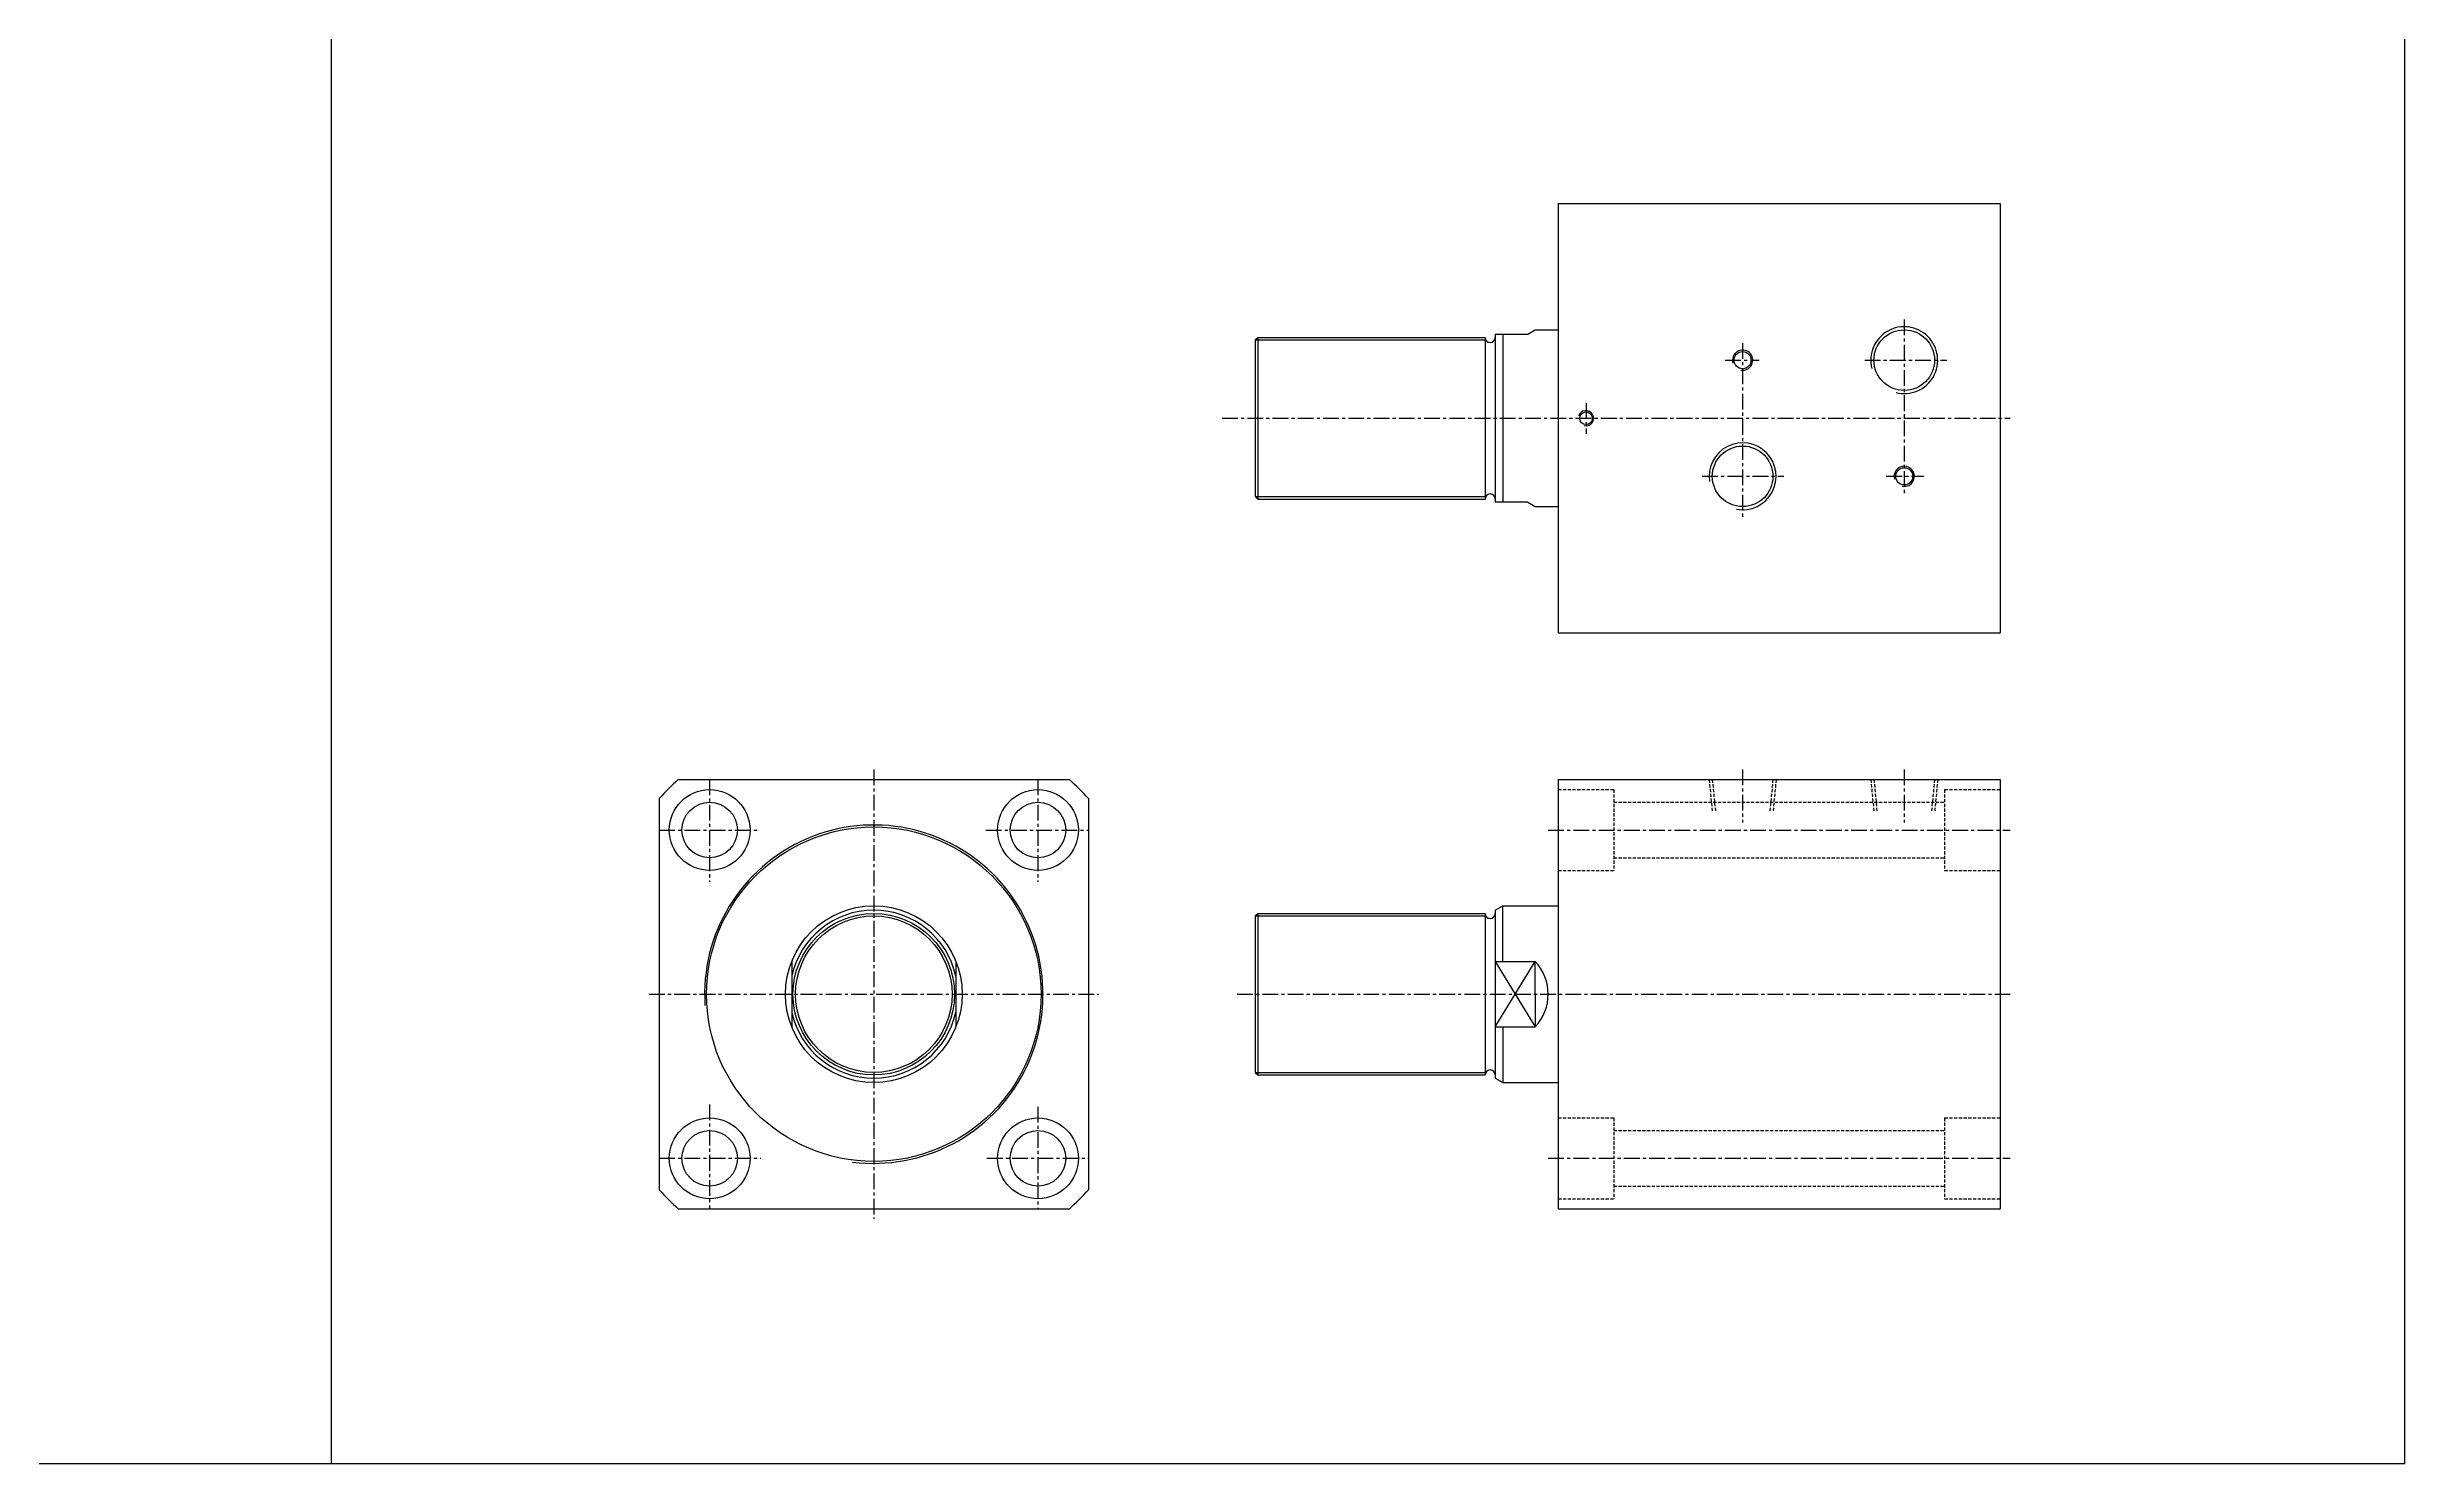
# Model space of a CAD drawing. Extents: x 0 to 4072, y 0 to 1298.
# Drawn here: x 3138 to 4072, y 0 to 561 of the extents above; entities that cross this region are included whole.
import ezdxf

# ---------------------------------------------------------------- set-up
doc = ezdxf.new("R2010")
doc.units = 0
doc.header["$LTSCALE"] = 5
doc.header["$MEASUREMENT"] = 0
doc.linetypes.add('CENTER', pattern=[2, 1.25, -0.25, 0.25, -0.25])
doc.linetypes.add('HIDDEN', pattern=[0.375, 0.25, -0.125])
doc.layers.get('0').update_dxf_attribs({"linetype": 'CONTINUOUS'})
doc.layers.add('HIDDEN', color=2, linetype='HIDDEN')
doc.layers.add('ML', color=3, linetype='CONTINUOUS')
doc.styles.add('GHS', font='romans', dxfattribs={"bigfont": 'ghs'})

msp = doc.modelspace()

# ---------------------------------------------------------------- linework, layer by layer
for p, q in [((3250.8, 0), (3250.8, 724)), ((4071.8, 0), (4071.8, 724)), ((3736.56, 499.07), (3736.56, 414.07)), ((3736.56, 499.07), (3911.56, 499.07)), ((3911.56, 499.07), (3911.56, 329.07)), ((3724.45, 447.34), (3727.45, 449.07)), ((3727.45, 449.07), (3736.56, 449.07)), ((3616.56, 445.07), (3617.56, 446.07)), ((3616.56, 445.07), (3616.56, 383.07)), ((3617.56, 446.07), (3707.56, 446.07)), ((3617.56, 446.07), (3617.56, 382.07)), ((3707.56, 446.07), (3707.56, 382.07)), ((3711.56, 447.34), (3711.56, 380.8)), ((3711.56, 447.34), (3724.45, 447.34)), ((3711.56, 447.34), (3711.56, 380.8)), ((3711.56, 446.07), (3711.56, 382.07)), ((3711.56, 446.07), (3711.56, 382.07)), ((3711.56, 446.07), (3711.56, 382.07)), ((3714.56, 447.34), (3714.56, 380.8)), ((3736.56, 414.07), (3736.56, 329.07)), ((3616.56, 383.07), (3617.56, 382.07)), ((3617.56, 382.07), (3707.56, 382.07)), ((3724.45, 380.8), (3711.56, 380.8)), ((3724.45, 380.8), (3727.45, 379.07)), ((3727.45, 379.07), (3736.56, 379.07)), ((3736.56, 329.07), (3911.56, 329.07)), ((3388.04, 270.99), (3542.96, 270.99)), ((3736.56, 270.99), (3736.56, 203.99)), ((3736.56, 270.99), (3911.56, 270.99)), ((3911.56, 270.99), (3911.56, 100.99)), ((3380.5, 263.45), (3380.5, 108.53)), ((3550.5, 263.45), (3550.5, 108.53)), ((3616.56, 216.99), (3617.56, 217.99)), ((3616.56, 216.99), (3616.56, 154.99)), ((3617.56, 217.99), (3707.56, 217.99)), ((3617.56, 217.99), (3617.56, 153.99)), ((3707.56, 217.99), (3707.56, 153.99)), ((3711.56, 219.25), (3714.56, 220.99)), ((3711.56, 219.25), (3711.56, 152.72)), ((3711.56, 217.99), (3711.56, 153.99)), ((3711.56, 217.99), (3711.56, 153.99)), ((3711.56, 217.99), (3711.56, 153.99)), ((3714.56, 220.99), (3736.56, 220.99)), ((3714.56, 198.98), (3714.56, 220.99)), ((3433, 198.98), (3433, 173)), ((3498, 198.98), (3498, 173)), ((3711.56, 198.98), (3727.45, 198.98)), ((3727.45, 185.99), (3727.45, 198.98)), ((3736.56, 203.99), (3736.56, 100.99)), ((3727.45, 185.99), (3727.45, 173)), ((3711.56, 173), (3727.45, 173)), ((3714.56, 173), (3714.56, 150.99)), ((3616.56, 154.99), (3617.56, 153.99)), ((3617.56, 153.99), (3707.56, 153.99)), ((3711.56, 152.72), (3714.56, 150.99)), ((3714.56, 150.99), (3736.56, 150.99)), ((3388.04, 100.99), (3542.96, 100.99)), ((3736.56, 100.99), (3911.56, 100.99)), ((4071.8, 0), (0, 0))]:
    msp.add_line(p, q)
at = {"color": 3}
for p, q in [((3616.81, 445.07), (3707.71, 445.07)), ((3616.81, 383.07), (3707.71, 383.07)), ((3616.81, 216.99), (3707.71, 216.99)), ((3616.81, 154.99), (3707.71, 154.99))]:
    msp.add_line(p, q, dxfattribs=at)
at = {"color": 7}
for centre, radius in [((3873.56, 437.07), 12), ((3809.56, 437.07), 3.38), ((3747.56, 414.07), 2.5), ((3809.56, 391.07), 12), ((3873.56, 391.07), 3.38), ((3465.5, 185.99), 66.25)]:
    msp.add_circle(centre, radius, dxfattribs=at)
for centre, radius in [((3400.5, 250.99), 16), ((3400.5, 250.99), 11), ((3530.5, 250.99), 16), ((3530.5, 250.99), 11), ((3465.5, 185.99), 35), ((3465.5, 185.99), 31), ((3400.5, 120.99), 16), ((3400.5, 120.99), 11), ((3530.5, 120.99), 16), ((3530.5, 120.99), 11)]:
    msp.add_circle(centre, radius)
for centre, radius, start, end in [((3709.56, 446.07), 2, 180, 0), ((3709.56, 382.07), 2, 0, 180), ((3465.5, 185.99), 115, 132.34261, 137.65739), ((3465.5, 185.99), 115, 42.34261, 47.65739), ((3465.5, 185.99), 33.27, 12.33474, 167.66526), ((3709.56, 217.99), 2, 180, 0), ((3713.51, 185.99), 19.05, 317.02091, 42.97909), ((3465.5, 185.99), 33.27, 192.33474, 347.66526), ((3709.56, 153.99), 2, 0, 180), ((3465.5, 185.99), 115, 222.34261, 227.65739), ((3465.5, 185.99), 115, 312.34261, 317.65739)]:
    msp.add_arc(centre, radius, start, end)
at = {"layer": 'HIDDEN'}
for p, q in [((3796.31, 270.99), (3797.56, 257.99)), ((3797.56, 270.99), (3798.81, 257.99)), ((3821.56, 270.99), (3820.31, 257.99)), ((3822.81, 270.99), (3821.56, 257.99)), ((3860.31, 270.99), (3861.56, 257.99)), ((3861.56, 270.99), (3862.81, 257.99)), ((3885.56, 270.99), (3884.31, 257.99)), ((3886.81, 270.99), (3885.56, 257.99)), ((3736.56, 266.99), (3758.56, 266.99)), ((3758.56, 266.99), (3758.56, 234.99)), ((3758.56, 261.99), (3889.56, 261.99)), ((3889.56, 266.99), (3889.56, 234.99)), ((3889.56, 266.99), (3911.56, 266.99)), ((3736.56, 234.99), (3758.56, 234.99)), ((3758.56, 239.99), (3889.56, 239.99)), ((3889.56, 234.99), (3911.56, 234.99)), ((3736.56, 136.99), (3758.56, 136.99)), ((3758.56, 136.99), (3758.56, 104.99)), ((3758.56, 131.99), (3889.56, 131.99)), ((3889.56, 136.99), (3889.56, 104.99)), ((3889.56, 136.99), (3911.56, 136.99)), ((3736.56, 104.99), (3758.56, 104.99)), ((3758.56, 109.99), (3889.56, 109.99)), ((3889.56, 104.99), (3911.56, 104.99))]:
    msp.add_line(p, q, dxfattribs=at)
at = {"layer": 'ML', "color": 1, "linetype": 'CENTER'}
for p, q in [((3873.56, 453.16), (3873.56, 383.67)), ((3809.56, 443.78), (3809.56, 374.29)), ((3802.64, 437.07), (3816.16, 437.07)), ((3857.9, 437.07), (3890.46, 437.07)), ((3603.43, 414.07), (3915.56, 414.07)), ((3747.56, 420.06), (3747.56, 407.93)), ((3793.53, 391.07), (3825.82, 391.07)), ((3866.45, 391.07), (3881.36, 391.07)), ((3400.5, 270.99), (3400.5, 230.47)), ((3465.5, 274.99), (3465.5, 96.99)), ((3530.5, 270.99), (3530.5, 230.47)), ((3809.56, 274.99), (3809.56, 253.99)), ((3873.56, 274.99), (3873.56, 253.99)), ((3380.5, 250.99), (3420.23, 250.99)), ((3509.85, 250.99), (3550.5, 250.99)), ((3732.56, 250.99), (3915.56, 250.99)), ((3376.5, 185.99), (3554.5, 185.99)), ((3609.41, 185.99), (3915.56, 185.99)), ((3400.5, 142.33), (3400.5, 100.99)), ((3530.5, 141.39), (3530.5, 100.99)), ((3380.5, 120.99), (3420.7, 120.99)), ((3510.32, 120.99), (3550.5, 120.99)), ((3732.56, 120.99), (3915.56, 120.99))]:
    msp.add_line(p, q, dxfattribs=at)
at = {"layer": 'ML'}
for p, q in [((3711.56, 198.98), (3727.45, 173)), ((3711.56, 173), (3727.45, 198.98))]:
    msp.add_line(p, q, dxfattribs=at)
at = {"layer": 'ML', "color": 2}
msp.add_lwpolyline([(3399.9, 199.6), (3399.84, 199.6)], dxfattribs=at)
at = {"layer": 'ML'}
msp.add_circle((3465.5, 185.99), 32, dxfattribs=at)
for centre, radius, start, end in [((3873.56, 437.07), 13.25, 255.78483, 194.33554), ((3809.56, 437.07), 4, 259.03938, 197.26662), ((3747.56, 414.07), 3, 254.67946, 164.77207), ((3809.56, 391.07), 13.25, 259.41703, 189.19157), ((3873.56, 391.07), 4, 259.03938, 197.26662), ((3465.5, 185.99), 67, 262.72411, 183.79217)]:
    msp.add_arc(centre, radius, start, end, dxfattribs=at)

# ---------------------------------------------------------------- texts
at = {"layer": 'ML', "color": 2, "char_height": 3, "attachment_point": 6, "style": 'GHS'}
for insert in [(3831.68, 485.44), (3467.42, 303.42), (3783.09, 212.98)]:
    msp.add_mtext('\\A1;', dxfattribs=dict(at, insert=insert))

doc.saveas('drawing.dxf')
